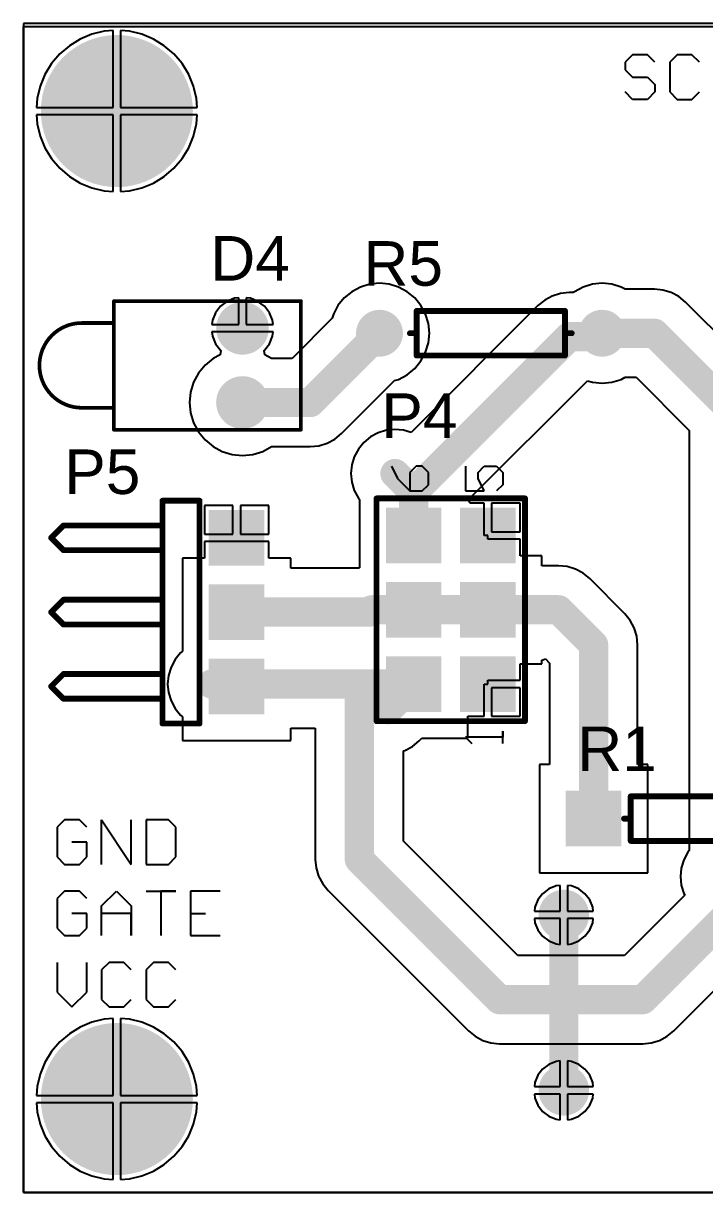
# Model space of a CAD drawing. Header units: millimetres. Extents: x 2180 to 2282, y 1158 to 1302.
# Drawn here: x 2180.4 to 2203.72, y 1199.66 to 1239.66 of the extents above; entities that cross this region are included whole.
import ezdxf

# ---------------------------------------------------------------- set-up
doc = ezdxf.new("R2010")
doc.units = ezdxf.units.MM
for name, color, linetype in [('BottomLayer', 5, 'Continuous'), ('BottomSolder', 6, 'Continuous'), ('MultiLayer', 9, 'Continuous'), ('PadHoleLayer', 156, 'Continuous'), ('TopLayer', 1, 'Continuous'), ('TopOverlay', 40, 'Continuous'), ('TopSolder', 216, 'Continuous')]:
    doc.layers.add(name, color=color, linetype=linetype)
doc.styles.get("Standard").update_dxf_attribs({"font": 'arial.ttf'})

# ---------------------------------------------------------------- blocks, each defined once
blk = doc.blocks.new('HDR2X3_8')
at = {"layer": 'BottomLayer'}
for points in [[(-0.85, 1.69), (0.85, 1.69), (-0.85, 3.39), (0.85, 3.39)], [(1.69, 1.69), (3.39, 1.69), (1.69, 3.39), (3.39, 3.39)], [(4.23, 1.69), (5.93, 1.69), (4.23, 3.39), (5.93, 3.39)], [(-0.85, -0.85), (0.85, -0.85), (-0.85, 0.85), (0.85, 0.85)], [(1.69, -0.85), (3.39, -0.85), (1.69, 0.85), (3.39, 0.85)], [(4.23, -0.85), (5.93, -0.85), (4.23, 0.85), (5.93, 0.85)]]:
    blk.add_solid(points, dxfattribs=at)
at = {"layer": 'BottomSolder'}
for points in [[(-0.952, 1.588), (0.952, 1.588), (-0.952, 3.492), (0.952, 3.492)], [(1.588, 1.588), (3.492, 1.588), (1.588, 3.492), (3.492, 3.492)], [(4.128, 1.588), (6.032, 1.588), (4.128, 3.492), (6.032, 3.492)], [(-0.952, -0.952), (0.952, -0.952), (-0.952, 0.952), (0.952, 0.952)], [(1.588, -0.952), (3.492, -0.952), (1.588, 0.952), (3.492, 0.952)], [(4.128, -0.952), (6.032, -0.952), (4.128, 0.952), (6.032, 0.952)]]:
    blk.add_solid(points, dxfattribs=at)
at = {"layer": 'MultiLayer'}
for points in [[(-0.85, 1.69), (0.85, 1.69), (-0.85, 3.39), (0.85, 3.39)], [(1.69, 1.69), (3.39, 1.69), (1.69, 3.39), (3.39, 3.39)], [(4.23, 1.69), (5.93, 1.69), (4.23, 3.39), (5.93, 3.39)], [(-0.85, -0.85), (0.85, -0.85), (-0.85, 0.85), (0.85, 0.85)], [(1.69, -0.85), (3.39, -0.85), (1.69, 0.85), (3.39, 0.85)], [(4.23, -0.85), (5.93, -0.85), (4.23, 0.85), (5.93, 0.85)]]:
    blk.add_solid(points, dxfattribs=at)
at = {"layer": 'PadHoleLayer', "const_width": 0.6}
for points in [[(-0.3, 2.54, 1), (0.3, 2.54, 1)], [(2.24, 2.54, 1), (2.84, 2.54, 1)], [(4.78, 2.54, 1), (5.38, 2.54, 1)], [(-0.3, 0, 1), (0.3, 0, 1)], [(2.24, 0, 1), (2.84, 0, 1)], [(4.78, 0, 1), (5.38, 0, 1)]]:
    blk.add_lwpolyline(points, format="xyb", close=True, dxfattribs=at)
at = {"layer": 'TopLayer'}
for points in [[(-0.85, 1.69), (0.85, 1.69), (-0.85, 3.39), (0.85, 3.39)], [(1.69, 1.69), (3.39, 1.69), (1.69, 3.39), (3.39, 3.39)], [(4.23, 1.69), (5.93, 1.69), (4.23, 3.39), (5.93, 3.39)], [(-0.85, -0.85), (0.85, -0.85), (-0.85, 0.85), (0.85, 0.85)], [(1.69, -0.85), (3.39, -0.85), (1.69, 0.85), (3.39, 0.85)], [(4.23, -0.85), (5.93, -0.85), (4.23, 0.85), (5.93, 0.85)]]:
    blk.add_solid(points, dxfattribs=at)
at = {"layer": 'TopOverlay'}
for p, q in [((7.45, 3.302), (7.027, 3.09)), ((7.027, 3.09), (6.604, 2.667)), ((6.604, 2.667), (6.604, 2.244)), ((7.239, 2.667), (6.604, 2.667)), ((7.45, 2.455), (7.239, 2.667)), ((7.45, 2.244), (7.45, 2.455)), ((6.604, 2.244), (6.816, 2.032)), ((6.816, 2.032), (7.239, 2.032)), ((7.239, 2.032), (7.45, 2.244)), ((-1.82, 0.762), (-2.032, 0.55)), ((-1.82, -0.508), (-1.82, 0.762)), ((7.45, 0.762), (6.604, 0.762)), ((6.604, 0.762), (6.604, 0.127)), ((6.604, 0.127), (7.027, 0.338)), ((7.027, 0.338), (7.239, 0.338)), ((7.239, 0.338), (7.45, 0.127)), ((7.45, 0.127), (7.45, -0.296)), ((6.816, -0.508), (6.604, -0.296)), ((7.45, -0.296), (7.239, -0.508)), ((-2.032, -0.508), (-1.609, -0.508)), ((-1.609, -0.508), (-1.82, -0.508)), ((7.239, -0.508), (6.816, -0.508))]:
    blk.add_line(p, q, dxfattribs=at)
at = {"layer": 'TopOverlay', "const_width": 0.2}
for points in [[(-1.27, 3.81), (-1.27, -1.27)], [(-1.27, 3.81), (6.35, 3.81)], [(6.35, 3.81), (6.35, -1.27)], [(-1.27, -1.27), (6.35, -1.27)], [(1.482, -1.27), (6.35, -1.27)]]:
    blk.add_lwpolyline(points, dxfattribs=at)
at = {"layer": 'TopOverlay', "const_width": 0.1}
for points in [[(-1.32, 3.81, 1), (-1.22, 3.81, 1)], [(-1.32, 3.81, 1), (-1.22, 3.81, 1)], [(6.3, 3.81, 1), (6.4, 3.81, 1)], [(6.3, 3.81, 1), (6.4, 3.81, 1)], [(-1.32, -1.27, 1), (-1.22, -1.27, 1)], [(-1.32, -1.27, 1), (-1.22, -1.27, 1)], [(1.432, -1.27, 1), (1.532, -1.27, 1)], [(6.3, -1.27, 1), (6.4, -1.27, 1)], [(6.3, -1.27, 1), (6.4, -1.27, 1)], [(6.3, -1.27, 1), (6.4, -1.27, 1)]]:
    blk.add_lwpolyline(points, format="xyb", close=True, dxfattribs=at)
at = {"layer": 'TopSolder'}
for points in [[(-0.952, 1.588), (0.952, 1.588), (-0.952, 3.492), (0.952, 3.492)], [(1.588, 1.588), (3.492, 1.588), (1.588, 3.492), (3.492, 3.492)], [(4.128, 1.588), (6.032, 1.588), (4.128, 3.492), (6.032, 3.492)], [(-0.952, -0.952), (0.952, -0.952), (-0.952, 0.952), (0.952, 0.952)], [(1.588, -0.952), (3.492, -0.952), (1.588, 0.952), (3.492, 0.952)], [(4.128, -0.952), (6.032, -0.952), (4.128, 0.952), (6.032, 0.952)]]:
    blk.add_solid(points, dxfattribs=at)
blk = doc.blocks.new('AXIAL_0_3_11')
at = {"layer": 'BottomLayer'}
for points in [[(-4.66, -0.85), (-2.96, -0.85), (-4.66, 0.85), (-2.96, 0.85)], [(2.96, -0.85), (4.66, -0.85), (2.96, 0.85), (4.66, 0.85)]]:
    blk.add_solid(points, dxfattribs=at)
at = {"layer": 'BottomSolder'}
for points in [[(-4.762, -0.952), (-2.858, -0.952), (-4.762, 0.952), (-2.858, 0.952)], [(2.858, -0.952), (4.762, -0.952), (2.858, 0.952), (4.762, 0.952)]]:
    blk.add_solid(points, dxfattribs=at)
at = {"layer": 'MultiLayer'}
for points in [[(-4.66, -0.85), (-2.96, -0.85), (-4.66, 0.85), (-2.96, 0.85)], [(2.96, -0.85), (4.66, -0.85), (2.96, 0.85), (4.66, 0.85)]]:
    blk.add_solid(points, dxfattribs=at)
at = {"layer": 'PadHoleLayer', "const_width": 0.6}
for points in [[(-4.11, 0, 1), (-3.51, 0, 1)], [(3.51, 0, 1), (4.11, 0, 1)]]:
    blk.add_lwpolyline(points, format="xyb", close=True, dxfattribs=at)
at = {"layer": 'TopLayer'}
for points in [[(-4.66, -0.85), (-2.96, -0.85), (-4.66, 0.85), (-2.96, 0.85)], [(2.96, -0.85), (4.66, -0.85), (2.96, 0.85), (4.66, 0.85)]]:
    blk.add_solid(points, dxfattribs=at)
at = {"layer": 'TopOverlay', "const_width": 0.2}
for points in [[(2.54, 0.762), (-2.54, 0.762)], [(-2.54, 0.762), (-2.54, -0.762)], [(2.54, 0.762), (2.54, 0)], [(-2.54, 0), (-2.769, 0)], [(2.54, 0), (2.54, -0.762)], [(2.769, 0), (2.54, 0)], [(2.54, -0.762), (-2.54, -0.762)]]:
    blk.add_lwpolyline(points, dxfattribs=at)
at = {"layer": 'TopOverlay', "const_width": 0.1}
for points in [[(-2.59, 0.762, 1), (-2.49, 0.762, 1)], [(-2.59, 0.762, 1), (-2.49, 0.762, 1)], [(2.49, 0.762, 1), (2.59, 0.762, 1)], [(2.49, 0.762, 1), (2.59, 0.762, 1)], [(-2.819, 0, 1), (-2.719, 0, 1)], [(-2.59, 0, 1), (-2.49, 0, 1)], [(2.49, 0, 1), (2.59, 0, 1)], [(2.49, 0, 1), (2.59, 0, 1)], [(2.49, 0, 1), (2.59, 0, 1)], [(2.719, 0, 1), (2.819, 0, 1)], [(-2.59, -0.762, 1), (-2.49, -0.762, 1)], [(-2.59, -0.762, 1), (-2.49, -0.762, 1)], [(2.49, -0.762, 1), (2.59, -0.762, 1)], [(2.49, -0.762, 1), (2.59, -0.762, 1)]]:
    blk.add_lwpolyline(points, format="xyb", close=True, dxfattribs=at)
at = {"layer": 'TopSolder'}
for points in [[(-4.762, -0.952), (-2.858, -0.952), (-4.762, 0.952), (-2.858, 0.952)], [(2.858, -0.952), (4.762, -0.952), (2.858, 0.952), (4.762, 0.952)]]:
    blk.add_solid(points, dxfattribs=at)
blk = doc.blocks.new('HDR1X3H_16')
at = {"layer": 'BottomLayer'}
for points in [[(-0.85, -0.85), (0.85, -0.85), (-0.85, 0.85), (0.85, 0.85)], [(1.69, -0.85), (3.39, -0.85), (1.69, 0.85), (3.39, 0.85)], [(4.23, -0.85), (5.93, -0.85), (4.23, 0.85), (5.93, 0.85)]]:
    blk.add_solid(points, dxfattribs=at)
at = {"layer": 'BottomSolder'}
for points in [[(-0.952, -0.952), (0.952, -0.952), (-0.952, 0.952), (0.952, 0.952)], [(1.588, -0.952), (3.492, -0.952), (1.588, 0.952), (3.492, 0.952)], [(4.128, -0.952), (6.032, -0.952), (4.128, 0.952), (6.032, 0.952)]]:
    blk.add_solid(points, dxfattribs=at)
at = {"layer": 'MultiLayer'}
for points in [[(-0.85, -0.85), (0.85, -0.85), (-0.85, 0.85), (0.85, 0.85)], [(1.69, -0.85), (3.39, -0.85), (1.69, 0.85), (3.39, 0.85)], [(4.23, -0.85), (5.93, -0.85), (4.23, 0.85), (5.93, 0.85)]]:
    blk.add_solid(points, dxfattribs=at)
at = {"layer": 'PadHoleLayer', "const_width": 0.6}
for points in [[(-0.3, 0, 1), (0.3, 0, 1)], [(2.24, 0, 1), (2.84, 0, 1)], [(4.78, 0, 1), (5.38, 0, 1)]]:
    blk.add_lwpolyline(points, format="xyb", close=True, dxfattribs=at)
at = {"layer": 'TopLayer'}
for points in [[(-0.85, -0.85), (0.85, -0.85), (-0.85, 0.85), (0.85, 0.85)], [(1.69, -0.85), (3.39, -0.85), (1.69, 0.85), (3.39, 0.85)], [(4.23, -0.85), (5.93, -0.85), (4.23, 0.85), (5.93, 0.85)]]:
    blk.add_solid(points, dxfattribs=at)
at = {"layer": 'TopOverlay', "const_width": 0.2}
for points in [[(-1.27, -2.54), (-1.27, -1.27)], [(6.35, -1.27), (-1.27, -1.27)], [(6.35, -2.54), (6.35, -1.27)], [(6.35, -2.54), (-1.27, -2.54)], [(-0.423, -5.927), (-0.423, -2.54)], [(0.423, -5.927), (0.423, -2.54)], [(2.117, -5.927), (2.117, -2.54)], [(2.963, -5.927), (2.963, -2.54)], [(4.657, -5.927), (4.657, -2.54)], [(5.503, -5.927), (5.503, -2.54)], [(0, -6.35), (-0.423, -5.927)], [(0, -6.35), (0.423, -5.927)], [(2.54, -6.35), (2.117, -5.927)], [(2.54, -6.35), (2.963, -5.927)], [(5.08, -6.35), (4.657, -5.927)], [(5.08, -6.35), (5.503, -5.927)]]:
    blk.add_lwpolyline(points, dxfattribs=at)
at = {"layer": 'TopOverlay', "const_width": 0.1}
for points in [[(-1.32, -1.27, 1), (-1.22, -1.27, 1)], [(-1.32, -1.27, 1), (-1.22, -1.27, 1)], [(6.3, -1.27, 1), (6.4, -1.27, 1)], [(6.3, -1.27, 1), (6.4, -1.27, 1)], [(-1.32, -2.54, 1), (-1.22, -2.54, 1)], [(-1.32, -2.54, 1), (-1.22, -2.54, 1)], [(-0.473, -2.54, 1), (-0.373, -2.54, 1)], [(0.373, -2.54, 1), (0.473, -2.54, 1)], [(2.067, -2.54, 1), (2.167, -2.54, 1)], [(2.913, -2.54, 1), (3.013, -2.54, 1)], [(4.607, -2.54, 1), (4.707, -2.54, 1)], [(5.453, -2.54, 1), (5.553, -2.54, 1)], [(6.3, -2.54, 1), (6.4, -2.54, 1)], [(6.3, -2.54, 1), (6.4, -2.54, 1)], [(-0.473, -5.927, 1), (-0.373, -5.927, 1)], [(-0.473, -5.927, 1), (-0.373, -5.927, 1)], [(0.373, -5.927, 1), (0.473, -5.927, 1)], [(0.373, -5.927, 1), (0.473, -5.927, 1)], [(2.067, -5.927, 1), (2.167, -5.927, 1)], [(2.067, -5.927, 1), (2.167, -5.927, 1)], [(2.913, -5.927, 1), (3.013, -5.927, 1)], [(2.913, -5.927, 1), (3.013, -5.927, 1)], [(4.607, -5.927, 1), (4.707, -5.927, 1)], [(4.607, -5.927, 1), (4.707, -5.927, 1)], [(5.453, -5.927, 1), (5.553, -5.927, 1)], [(5.453, -5.927, 1), (5.553, -5.927, 1)], [(-0.05, -6.35, 1), (0.05, -6.35, 1)], [(-0.05, -6.35, 1), (0.05, -6.35, 1)], [(2.49, -6.35, 1), (2.59, -6.35, 1)], [(2.49, -6.35, 1), (2.59, -6.35, 1)], [(5.03, -6.35, 1), (5.13, -6.35, 1)], [(5.03, -6.35, 1), (5.13, -6.35, 1)]]:
    blk.add_lwpolyline(points, format="xyb", close=True, dxfattribs=at)
at = {"layer": 'TopSolder'}
for points in [[(-0.952, -0.952), (0.952, -0.952), (-0.952, 0.952), (0.952, 0.952)], [(1.588, -0.952), (3.492, -0.952), (1.588, 0.952), (3.492, 0.952)], [(4.128, -0.952), (6.032, -0.952), (4.128, 0.952), (6.032, 0.952)]]:
    blk.add_solid(points, dxfattribs=at)
blk = doc.blocks.new('LED_1_17')
at = {"layer": 'BottomLayer', "const_width": 0.8}
for points in [[(-0.4, 1.27, 1), (0.4, 1.27, 1)], [(-0.4, -1.27, 1), (0.4, -1.27, 1)]]:
    blk.add_lwpolyline(points, format="xyb", close=True, dxfattribs=at)
at = {"layer": 'BottomSolder', "const_width": 0.902}
for points in [[(-0.451, 1.27, 1), (0.451, 1.27, 1)], [(-0.451, -1.27, 1), (0.451, -1.27, 1)]]:
    blk.add_lwpolyline(points, format="xyb", close=True, dxfattribs=at)
at = {"layer": 'MultiLayer', "const_width": 0.8}
for points in [[(-0.4, 1.27, 1), (0.4, 1.27, 1)], [(-0.4, -1.27, 1), (0.4, -1.27, 1)]]:
    blk.add_lwpolyline(points, format="xyb", close=True, dxfattribs=at)
at = {"layer": 'PadHoleLayer', "const_width": 0.4}
for points in [[(-0.2, 1.27, 1), (0.2, 1.27, 1)], [(-0.2, -1.27, 1), (0.2, -1.27, 1)]]:
    blk.add_lwpolyline(points, format="xyb", close=True, dxfattribs=at)
at = {"layer": 'TopLayer', "const_width": 0.8}
for points in [[(-0.4, 1.27, 1), (0.4, 1.27, 1)], [(-0.4, -1.27, 1), (0.4, -1.27, 1)]]:
    blk.add_lwpolyline(points, format="xyb", close=True, dxfattribs=at)
at = {"layer": 'TopOverlay', "const_width": 0.127}
for points in [[(-2, 2.2), (-2, -2.2)], [(4.4, 2.2), (-2, 2.2)], [(4.4, 2.2), (4.4, -2.2)], [(5.5, 1.45), (4.4, 1.45)], [(5.5, -1.45), (4.4, -1.45)], [(4.4, -2.2), (-2, -2.2)]]:
    blk.add_lwpolyline(points, dxfattribs=at)
at = {"layer": 'TopOverlay', "const_width": 0.0635}
for points in [[(-2.032, 2.2, 1), (-1.968, 2.2, 1)], [(-2.032, 2.2, 1), (-1.968, 2.2, 1)], [(4.368, 2.2, 1), (4.432, 2.2, 1)], [(4.368, 2.2, 1), (4.432, 2.2, 1)], [(4.368, 1.45, 1), (4.432, 1.45, 1)], [(5.468, 1.45, 1), (5.532, 1.45, 1)], [(5.468, 1.45, 1), (5.532, 1.45, 1)], [(4.368, -1.45, 1), (4.432, -1.45, 1)], [(5.468, -1.45, 1), (5.532, -1.45, 1)], [(5.468, -1.45, 1), (5.532, -1.45, 1)], [(-2.032, -2.2, 1), (-1.968, -2.2, 1)], [(-2.032, -2.2, 1), (-1.968, -2.2, 1)], [(4.368, -2.2, 1), (4.432, -2.2, 1)], [(4.368, -2.2, 1), (4.432, -2.2, 1)]]:
    blk.add_lwpolyline(points, format="xyb", close=True, dxfattribs=at)
at = {"layer": 'TopOverlay', "const_width": 0.127}
blk.add_lwpolyline([(5.5, 1.45, -1), (5.5, -1.45)], format="xyb", dxfattribs=at)
at = {"layer": 'TopSolder', "const_width": 0.902}
for points in [[(-0.451, 1.27, 1), (0.451, 1.27, 1)], [(-0.451, -1.27, 1), (0.451, -1.27, 1)]]:
    blk.add_lwpolyline(points, format="xyb", close=True, dxfattribs=at)
blk = doc.blocks.new('AXIAL_0_3_18')
at = {"layer": 'BottomLayer', "const_width": 0.7}
for points in [[(-4.16, 0, 1), (-3.46, 0, 1)], [(3.46, 0, 1), (4.16, 0, 1)]]:
    blk.add_lwpolyline(points, format="xyb", close=True, dxfattribs=at)
at = {"layer": 'BottomSolder', "const_width": 0.802}
for points in [[(-4.211, 0, 1), (-3.409, 0, 1)], [(3.409, 0, 1), (4.211, 0, 1)]]:
    blk.add_lwpolyline(points, format="xyb", close=True, dxfattribs=at)
at = {"layer": 'MultiLayer', "const_width": 0.7}
for points in [[(-4.16, 0, 1), (-3.46, 0, 1)], [(3.46, 0, 1), (4.16, 0, 1)]]:
    blk.add_lwpolyline(points, format="xyb", close=True, dxfattribs=at)
at = {"layer": 'PadHoleLayer', "const_width": 0.425}
for points in [[(-4.023, 0, 1), (-3.598, 0, 1)], [(3.597, 0, 1), (4.022, 0, 1)]]:
    blk.add_lwpolyline(points, format="xyb", close=True, dxfattribs=at)
at = {"layer": 'TopLayer', "const_width": 0.7}
for points in [[(-4.16, 0, 1), (-3.46, 0, 1)], [(3.46, 0, 1), (4.16, 0, 1)]]:
    blk.add_lwpolyline(points, format="xyb", close=True, dxfattribs=at)
at = {"layer": 'TopOverlay', "const_width": 0.2}
for points in [[(2.54, 0.762), (-2.54, 0.762)], [(-2.54, 0.762), (-2.54, -0.762)], [(2.54, 0.762), (2.54, 0)], [(-2.54, 0), (-2.769, 0)], [(2.54, 0), (2.54, -0.762)], [(2.769, 0), (2.54, 0)], [(2.54, -0.762), (-2.54, -0.762)]]:
    blk.add_lwpolyline(points, dxfattribs=at)
at = {"layer": 'TopOverlay', "const_width": 0.1}
for points in [[(-2.59, 0.762, 1), (-2.49, 0.762, 1)], [(-2.59, 0.762, 1), (-2.49, 0.762, 1)], [(2.49, 0.762, 1), (2.59, 0.762, 1)], [(2.49, 0.762, 1), (2.59, 0.762, 1)], [(-2.819, 0, 1), (-2.719, 0, 1)], [(-2.59, 0, 1), (-2.49, 0, 1)], [(2.49, 0, 1), (2.59, 0, 1)], [(2.49, 0, 1), (2.59, 0, 1)], [(2.49, 0, 1), (2.59, 0, 1)], [(2.719, 0, 1), (2.819, 0, 1)], [(-2.59, -0.762, 1), (-2.49, -0.762, 1)], [(-2.59, -0.762, 1), (-2.49, -0.762, 1)], [(2.49, -0.762, 1), (2.59, -0.762, 1)], [(2.49, -0.762, 1), (2.59, -0.762, 1)]]:
    blk.add_lwpolyline(points, format="xyb", close=True, dxfattribs=at)
at = {"layer": 'TopSolder', "const_width": 0.802}
for points in [[(-4.211, 0, 1), (-3.409, 0, 1)], [(3.409, 0, 1), (4.211, 0, 1)]]:
    blk.add_lwpolyline(points, format="xyb", close=True, dxfattribs=at)

msp = doc.modelspace()

# ---------------------------------------------------------------- linework, layer by layer
for p, q in [((2282.402, 1239.661), (2180.402, 1239.661)), ((2180.402, 1239.661), (2180.402, 1199.661)), ((2180.402, 1199.661), (2282.402, 1199.661))]:
    msp.add_line(p, q)
at = {"layer": 'BottomLayer'}
for p, q in [((2180.402, 1199.661), (2180.402, 1239.554)), ((2180.402, 1239.554), (2214.302, 1239.554)), ((2182.748, 1239.289), (2182.348, 1239.123)), ((2183.17, 1239.39), (2182.748, 1239.289)), ((2183.475, 1239.414), (2183.17, 1239.39)), ((2183.475, 1236.788), (2183.475, 1239.414)), ((2184.034, 1239.39), (2183.729, 1239.414)), ((2183.729, 1239.414), (2183.729, 1236.788)), ((2184.455, 1239.289), (2184.034, 1239.39)), ((2184.856, 1239.123), (2184.455, 1239.289)), ((2181.978, 1238.896), (2181.648, 1238.615)), ((2182.348, 1239.123), (2181.978, 1238.896)), ((2185.226, 1238.896), (2184.856, 1239.123)), ((2185.555, 1238.615), (2185.226, 1238.896)), ((2181.648, 1238.615), (2181.367, 1238.285)), ((2185.837, 1238.285), (2185.555, 1238.615)), ((2181.367, 1238.285), (2181.14, 1237.915)), ((2186.063, 1237.915), (2185.837, 1238.285)), ((2181.14, 1237.915), (2180.974, 1237.515)), ((2186.229, 1237.515), (2186.063, 1237.915)), ((2180.974, 1237.515), (2180.873, 1237.093)), ((2186.33, 1237.093), (2186.229, 1237.515)), ((2180.873, 1237.093), (2180.849, 1236.788)), ((2186.354, 1236.788), (2186.33, 1237.093)), ((2180.849, 1236.788), (2183.475, 1236.788)), ((2183.475, 1236.534), (2180.849, 1236.534)), ((2180.849, 1236.534), (2180.873, 1236.229)), ((2183.475, 1233.909), (2183.475, 1236.534)), ((2183.729, 1236.788), (2186.354, 1236.788)), ((2186.354, 1236.534), (2183.729, 1236.534)), ((2183.729, 1236.534), (2183.729, 1233.909)), ((2186.33, 1236.229), (2186.354, 1236.534)), ((2180.873, 1236.229), (2180.974, 1235.808)), ((2186.229, 1235.808), (2186.33, 1236.229)), ((2180.974, 1235.808), (2181.14, 1235.407)), ((2186.063, 1235.407), (2186.229, 1235.808)), ((2181.14, 1235.407), (2181.367, 1235.038)), ((2185.837, 1235.038), (2186.063, 1235.407)), ((2181.367, 1235.038), (2181.648, 1234.708)), ((2185.555, 1234.708), (2185.837, 1235.038)), ((2181.648, 1234.708), (2181.978, 1234.426)), ((2181.978, 1234.426), (2182.348, 1234.2)), ((2184.856, 1234.2), (2185.226, 1234.426)), ((2185.226, 1234.426), (2185.555, 1234.708)), ((2182.348, 1234.2), (2182.748, 1234.034)), ((2182.748, 1234.034), (2183.17, 1233.933)), ((2184.034, 1233.933), (2184.455, 1234.034)), ((2184.455, 1234.034), (2184.856, 1234.2)), ((2183.17, 1233.933), (2183.475, 1233.909)), ((2183.729, 1233.909), (2184.034, 1233.933)), ((2191.643, 1230.482), (2191.384, 1230.269)), ((2191.938, 1230.64), (2191.643, 1230.482)), ((2192.259, 1230.737), (2191.938, 1230.64)), ((2192.592, 1230.77), (2192.259, 1230.737)), ((2192.925, 1230.737), (2192.592, 1230.77)), ((2193.245, 1230.64), (2192.925, 1230.737)), ((2193.541, 1230.482), (2193.245, 1230.64)), ((2193.8, 1230.269), (2193.541, 1230.482)), ((2198.789, 1230.421), (2198.506, 1230.335)), ((2199.083, 1230.45), (2198.789, 1230.421)), ((2199.224, 1230.45), (2199.083, 1230.45)), ((2199.263, 1230.482), (2199.224, 1230.45)), ((2199.558, 1230.64), (2199.263, 1230.482)), ((2199.879, 1230.737), (2199.558, 1230.64)), ((2200.212, 1230.77), (2199.879, 1230.737)), ((2200.545, 1230.737), (2200.212, 1230.77)), ((2200.865, 1230.64), (2200.545, 1230.737)), ((2200.998, 1230.569), (2200.865, 1230.64)), ((2202.002, 1230.569), (2200.998, 1230.569)), ((2202.296, 1230.54), (2202.002, 1230.569)), ((2202.579, 1230.454), (2202.296, 1230.54)), ((2202.839, 1230.315), (2202.579, 1230.454)), ((2187.37, 1230.152), (2187.15, 1229.983)), ((2187.627, 1230.258), (2187.37, 1230.152)), ((2187.775, 1230.278), (2187.627, 1230.258)), ((2187.775, 1229.358), (2187.775, 1230.278)), ((2188.177, 1230.258), (2188.029, 1230.278)), ((2188.029, 1230.278), (2188.029, 1229.358)), ((2188.433, 1230.152), (2188.177, 1230.258)), ((2188.653, 1229.983), (2188.433, 1230.152)), ((2191.171, 1230.01), (2191.014, 1229.715)), ((2191.384, 1230.269), (2191.171, 1230.01)), ((2198.017, 1230.008), (2193.671, 1225.662)), ((2194.012, 1230.01), (2193.8, 1230.269)), ((2194.17, 1229.715), (2194.012, 1230.01)), ((2198.246, 1230.196), (2198.017, 1230.008)), ((2198.506, 1230.335), (2198.246, 1230.196)), ((2203.068, 1230.127), (2202.839, 1230.315)), ((2205.768, 1227.427), (2203.068, 1230.127)), ((2186.981, 1229.763), (2186.875, 1229.506)), ((2187.15, 1229.983), (2186.981, 1229.763)), ((2188.822, 1229.763), (2188.653, 1229.983)), ((2188.929, 1229.506), (2188.822, 1229.763)), ((2191.014, 1229.715), (2190.97, 1229.571)), ((2194.267, 1229.395), (2194.17, 1229.715)), ((2186.875, 1229.506), (2186.855, 1229.358)), ((2186.855, 1229.358), (2187.775, 1229.358)), ((2188.029, 1229.358), (2188.948, 1229.358)), ((2188.948, 1229.358), (2188.929, 1229.506)), ((2190.97, 1229.571), (2189.597, 1228.199)), ((2194.3, 1229.061), (2194.267, 1229.395)), ((2188.948, 1229.104), (2186.855, 1229.104)), ((2186.855, 1229.104), (2186.875, 1228.956)), ((2186.875, 1228.956), (2186.981, 1228.7)), ((2188.822, 1228.7), (2188.929, 1228.956)), ((2188.929, 1228.956), (2188.948, 1229.104)), ((2194.267, 1228.728), (2194.3, 1229.061)), ((2186.981, 1228.7), (2187.15, 1228.48)), ((2187.156, 1228.475), (2187.142, 1228.326)), ((2187.15, 1228.48), (2187.156, 1228.475)), ((2188.647, 1228.475), (2188.653, 1228.48)), ((2188.662, 1228.326), (2188.647, 1228.475)), ((2188.653, 1228.48), (2188.822, 1228.7)), ((2194.012, 1228.112), (2194.17, 1228.408)), ((2194.17, 1228.408), (2194.267, 1228.728)), ((2186.897, 1228.195), (2186.623, 1227.97)), ((2187.142, 1228.326), (2186.897, 1228.195)), ((2188.9, 1228.199), (2188.662, 1228.326)), ((2189.597, 1228.199), (2188.9, 1228.199)), ((2193.8, 1227.853), (2194.012, 1228.112)), ((2186.398, 1227.696), (2186.231, 1227.383)), ((2186.623, 1227.97), (2186.398, 1227.696)), ((2193.245, 1227.483), (2193.541, 1227.641)), ((2193.541, 1227.641), (2193.8, 1227.853)), ((2186.231, 1227.383), (2186.128, 1227.044)), ((2191.288, 1225.626), (2193.101, 1227.439)), ((2193.101, 1227.439), (2193.245, 1227.483)), ((2195.644, 1223.372), (2199.707, 1227.435)), ((2199.707, 1227.435), (2199.716, 1227.435)), ((2199.716, 1227.435), (2199.879, 1227.386)), ((2199.879, 1227.386), (2200.212, 1227.353)), ((2200.212, 1227.353), (2200.545, 1227.386)), ((2200.545, 1227.386), (2200.865, 1227.483)), ((2200.865, 1227.483), (2200.998, 1227.554)), ((2200.998, 1227.554), (2201.377, 1227.554)), ((2201.377, 1227.554), (2203.195, 1225.737)), ((2186.128, 1227.044), (2186.093, 1226.691)), ((2186.093, 1226.691), (2186.128, 1226.338)), ((2186.128, 1226.338), (2186.231, 1225.999)), ((2186.231, 1225.999), (2186.398, 1225.686)), ((2186.398, 1225.686), (2186.623, 1225.412)), ((2191.059, 1225.438), (2191.288, 1225.626)), ((2192.545, 1225.654), (2192.284, 1225.515)), ((2192.828, 1225.74), (2192.545, 1225.654)), ((2193.122, 1225.769), (2192.828, 1225.74)), ((2193.416, 1225.74), (2193.122, 1225.769)), ((2193.671, 1225.662), (2193.416, 1225.74)), ((2203.195, 1225.737), (2203.195, 1211.365)), ((2186.623, 1225.412), (2186.897, 1225.187)), ((2190.222, 1225.184), (2190.516, 1225.213)), ((2190.516, 1225.213), (2190.799, 1225.299)), ((2190.799, 1225.299), (2191.059, 1225.438)), ((2192.056, 1225.327), (2191.869, 1225.099)), ((2192.284, 1225.515), (2192.056, 1225.327)), ((2186.897, 1225.187), (2187.21, 1225.02)), ((2187.21, 1225.02), (2187.549, 1224.917)), ((2187.549, 1224.917), (2187.902, 1224.883)), ((2187.902, 1224.883), (2188.255, 1224.917)), ((2188.255, 1224.917), (2188.594, 1225.02)), ((2188.594, 1225.02), (2188.9, 1225.184)), ((2188.9, 1225.184), (2190.222, 1225.184)), ((2191.729, 1224.838), (2191.643, 1224.555)), ((2191.869, 1225.099), (2191.729, 1224.838)), ((2191.643, 1224.555), (2191.614, 1224.261)), ((2191.614, 1224.261), (2191.643, 1223.967)), ((2191.643, 1223.967), (2191.729, 1223.685)), ((2191.729, 1223.685), (2191.869, 1223.424)), ((2191.869, 1223.424), (2191.912, 1223.371)), ((2191.912, 1223.371), (2191.912, 1221.451)), ((2195.69, 1223.245), (2195.644, 1223.372)), ((2196.175, 1223.245), (2195.69, 1223.245)), ((2196.175, 1222.141), (2196.175, 1223.245)), ((2197.406, 1223.245), (2196.429, 1223.245)), ((2196.429, 1223.245), (2196.429, 1222.268)), ((2197.406, 1222.268), (2197.406, 1223.245)), ((2187.575, 1223.165), (2186.598, 1223.165)), ((2186.598, 1223.165), (2186.598, 1222.188)), ((2187.575, 1222.188), (2187.575, 1223.165)), ((2188.806, 1223.165), (2187.829, 1223.165)), ((2187.829, 1223.165), (2187.829, 1222.188)), ((2188.806, 1222.188), (2188.806, 1223.165)), ((2186.598, 1222.188), (2187.575, 1222.188)), ((2187.829, 1222.188), (2188.806, 1222.188)), ((2196.302, 1222.141), (2196.175, 1222.141)), ((2196.302, 1222.014), (2196.302, 1222.141)), ((2197.406, 1222.014), (2196.302, 1222.014)), ((2196.429, 1222.268), (2197.406, 1222.268)), ((2197.406, 1221.451), (2197.406, 1222.014)), ((2187.702, 1221.934), (2186.598, 1221.934)), ((2186.598, 1221.934), (2186.598, 1221.371)), ((2188.806, 1221.934), (2187.702, 1221.934)), ((2188.806, 1221.371), (2188.806, 1221.934)), ((2186.598, 1221.371), (2185.852, 1221.371)), ((2185.852, 1221.371), (2185.852, 1218.831)), ((2189.552, 1221.371), (2188.806, 1221.371)), ((2189.552, 1221.029), (2189.552, 1221.371)), ((2191.912, 1221.451), (2191.912, 1221.041)), ((2198.152, 1221.451), (2197.406, 1221.451)), ((2198.152, 1221.109), (2198.152, 1221.451)), ((2191.87, 1221.029), (2189.552, 1221.029)), ((2191.912, 1221.041), (2191.87, 1221.029)), ((2198.722, 1221.109), (2198.152, 1221.109)), ((2199.016, 1221.08), (2198.722, 1221.109)), ((2199.299, 1220.994), (2199.016, 1221.08)), ((2199.559, 1220.855), (2199.299, 1220.994)), ((2199.788, 1220.667), (2199.559, 1220.855)), ((2200.988, 1219.467), (2199.788, 1220.667)), ((2201.175, 1219.239), (2200.988, 1219.467)), ((2201.314, 1218.978), (2201.175, 1219.239)), ((2185.852, 1218.831), (2185.852, 1218.184)), ((2201.4, 1218.695), (2201.314, 1218.978)), ((2201.429, 1218.401), (2201.4, 1218.695)), ((2201.429, 1214.305), (2201.429, 1218.401)), ((2185.783, 1218.127), (2185.595, 1217.899)), ((2185.852, 1218.184), (2185.783, 1218.127)), ((2185.456, 1217.638), (2185.37, 1217.355)), ((2185.595, 1217.899), (2185.456, 1217.638)), ((2197.406, 1217.188), (2197.406, 1217.751)), ((2197.406, 1217.751), (2198.152, 1217.751)), ((2198.152, 1217.874), (2198.269, 1217.922)), ((2198.152, 1217.751), (2198.152, 1217.874)), ((2198.269, 1217.922), (2198.415, 1217.777)), ((2198.415, 1217.777), (2198.415, 1214.305)), ((2185.37, 1217.355), (2185.341, 1217.061)), ((2185.341, 1217.061), (2185.37, 1216.767)), ((2196.175, 1215.957), (2196.175, 1217.061)), ((2196.175, 1217.061), (2196.302, 1217.061)), ((2196.302, 1217.061), (2196.302, 1217.188)), ((2196.302, 1217.188), (2197.406, 1217.188)), ((2197.406, 1216.934), (2196.429, 1216.934)), ((2196.429, 1216.934), (2196.429, 1215.957)), ((2197.406, 1215.957), (2197.406, 1216.934)), ((2185.37, 1216.767), (2185.456, 1216.485)), ((2185.456, 1216.485), (2185.595, 1216.224)), ((2185.595, 1216.224), (2185.783, 1215.996)), ((2185.783, 1215.996), (2185.852, 1215.939)), ((2185.852, 1215.939), (2185.852, 1215.131)), ((2195.612, 1215.211), (2195.612, 1215.957)), ((2195.612, 1215.957), (2196.175, 1215.957)), ((2196.429, 1215.957), (2197.406, 1215.957)), ((2189.552, 1215.131), (2189.552, 1215.554)), ((2189.552, 1215.554), (2190.395, 1215.554)), ((2190.395, 1215.554), (2190.395, 1211.061)), ((2193.946, 1215.114), (2194.043, 1215.211)), ((2194.043, 1215.211), (2195.612, 1215.211)), ((2185.852, 1215.131), (2189.552, 1215.131)), ((2193.457, 1214.787), (2193.717, 1214.926)), ((2193.717, 1214.926), (2193.946, 1215.114)), ((2193.409, 1214.772), (2193.457, 1214.787)), ((2193.409, 1211.686), (2193.409, 1214.772)), ((2198.415, 1214.305), (2198.072, 1214.305)), ((2198.072, 1214.305), (2198.072, 1210.605)), ((2201.772, 1214.305), (2201.429, 1214.305)), ((2201.772, 1210.605), (2201.772, 1214.305)), ((2197.326, 1207.769), (2193.409, 1211.686)), ((2203.149, 1211.309), (2203.009, 1211.048)), ((2203.195, 1211.365), (2203.149, 1211.309)), ((2190.395, 1211.061), (2190.423, 1210.767)), ((2203.009, 1211.048), (2202.923, 1210.765)), ((2190.423, 1210.767), (2190.509, 1210.485)), ((2190.509, 1210.485), (2190.649, 1210.224)), ((2198.072, 1210.605), (2201.772, 1210.605)), ((2202.923, 1210.765), (2202.895, 1210.471)), ((2202.895, 1210.471), (2202.923, 1210.177)), ((2190.649, 1210.224), (2190.836, 1209.996)), ((2198.389, 1210.049), (2198.177, 1209.886)), ((2198.637, 1210.151), (2198.389, 1210.049)), ((2198.775, 1210.169), (2198.637, 1210.151)), ((2198.775, 1209.288), (2198.775, 1210.169)), ((2199.167, 1210.151), (2199.029, 1210.169)), ((2199.029, 1210.169), (2199.029, 1209.288)), ((2199.414, 1210.049), (2199.167, 1210.151)), ((2199.626, 1209.886), (2199.414, 1210.049)), ((2202.923, 1210.177), (2203.009, 1209.895)), ((2190.836, 1209.996), (2195.636, 1205.196)), ((2198.014, 1209.674), (2197.912, 1209.427)), ((2198.177, 1209.886), (2198.014, 1209.674)), ((2199.789, 1209.674), (2199.626, 1209.886)), ((2199.892, 1209.427), (2199.789, 1209.674)), ((2203.042, 1209.833), (2200.977, 1207.769)), ((2203.009, 1209.895), (2203.042, 1209.833)), ((2197.912, 1209.427), (2197.894, 1209.288)), ((2197.894, 1209.288), (2198.775, 1209.288)), ((2199.029, 1209.288), (2199.91, 1209.288)), ((2199.91, 1209.288), (2199.892, 1209.427)), ((2198.775, 1209.034), (2197.894, 1209.034)), ((2197.894, 1209.034), (2197.912, 1208.896)), ((2197.912, 1208.896), (2198.014, 1208.649)), ((2198.775, 1208.153), (2198.775, 1209.034)), ((2199.91, 1209.034), (2199.029, 1209.034)), ((2199.029, 1209.034), (2199.029, 1208.153)), ((2199.789, 1208.649), (2199.892, 1208.896)), ((2199.892, 1208.896), (2199.91, 1209.034)), ((2198.014, 1208.649), (2198.177, 1208.437)), ((2198.177, 1208.437), (2198.389, 1208.274)), ((2199.414, 1208.274), (2199.626, 1208.437)), ((2199.626, 1208.437), (2199.789, 1208.649)), ((2198.389, 1208.274), (2198.637, 1208.171)), ((2198.637, 1208.171), (2198.775, 1208.153)), ((2199.029, 1208.153), (2199.167, 1208.171)), ((2199.167, 1208.171), (2199.414, 1208.274)), ((2202.668, 1205.196), (2205.768, 1208.296)), ((2200.977, 1207.769), (2197.326, 1207.769)), ((2183.475, 1205.614), (2183.17, 1205.59)), ((2183.475, 1202.988), (2183.475, 1205.614)), ((2184.034, 1205.59), (2183.729, 1205.614)), ((2183.729, 1205.614), (2183.729, 1202.988)), ((2182.348, 1205.323), (2181.978, 1205.096)), ((2182.748, 1205.489), (2182.348, 1205.323)), ((2183.17, 1205.59), (2182.748, 1205.489)), ((2184.455, 1205.489), (2184.034, 1205.59)), ((2184.856, 1205.323), (2184.455, 1205.489)), ((2185.226, 1205.096), (2184.856, 1205.323)), ((2181.648, 1204.815), (2181.367, 1204.485)), ((2181.978, 1205.096), (2181.648, 1204.815)), ((2185.555, 1204.815), (2185.226, 1205.096)), ((2185.837, 1204.485), (2185.555, 1204.815)), ((2195.636, 1205.196), (2195.636, 1205.196)), ((2195.636, 1205.196), (2195.864, 1205.008)), ((2195.864, 1205.008), (2196.125, 1204.869)), ((2196.125, 1204.869), (2196.408, 1204.783)), ((2201.896, 1204.783), (2202.179, 1204.869)), ((2202.179, 1204.869), (2202.439, 1205.008)), ((2202.439, 1205.008), (2202.668, 1205.196)), ((2181.367, 1204.485), (2181.14, 1204.116)), ((2186.063, 1204.116), (2185.837, 1204.485)), ((2196.408, 1204.783), (2196.702, 1204.754)), ((2196.702, 1204.754), (2201.602, 1204.754)), ((2201.602, 1204.754), (2201.896, 1204.783)), ((2181.14, 1204.116), (2180.974, 1203.715)), ((2186.229, 1203.715), (2186.063, 1204.116)), ((2198.389, 1204.049), (2198.177, 1203.886)), ((2198.637, 1204.151), (2198.389, 1204.049)), ((2198.775, 1204.169), (2198.637, 1204.151)), ((2198.775, 1203.288), (2198.775, 1204.169)), ((2199.167, 1204.151), (2199.029, 1204.169)), ((2199.029, 1204.169), (2199.029, 1203.288)), ((2199.414, 1204.049), (2199.167, 1204.151)), ((2199.626, 1203.886), (2199.414, 1204.049)), ((2180.974, 1203.715), (2180.873, 1203.294)), ((2186.33, 1203.294), (2186.229, 1203.715)), ((2198.014, 1203.674), (2197.912, 1203.427)), ((2198.177, 1203.886), (2198.014, 1203.674)), ((2199.789, 1203.674), (2199.626, 1203.886)), ((2199.892, 1203.427), (2199.789, 1203.674)), ((2180.873, 1203.294), (2180.849, 1202.988)), ((2186.354, 1202.988), (2186.33, 1203.294)), ((2197.912, 1203.427), (2197.894, 1203.288)), ((2197.894, 1203.288), (2198.775, 1203.288)), ((2199.029, 1203.288), (2199.91, 1203.288)), ((2199.91, 1203.288), (2199.892, 1203.427)), ((2180.849, 1202.988), (2183.475, 1202.988)), ((2183.729, 1202.988), (2186.354, 1202.988)), ((2198.775, 1203.034), (2197.894, 1203.034)), ((2197.894, 1203.034), (2197.912, 1202.896)), ((2197.912, 1202.896), (2198.014, 1202.649)), ((2198.775, 1202.153), (2198.775, 1203.034)), ((2199.91, 1203.034), (2199.029, 1203.034)), ((2199.029, 1203.034), (2199.029, 1202.153)), ((2199.789, 1202.649), (2199.892, 1202.896)), ((2199.892, 1202.896), (2199.91, 1203.034)), ((2183.475, 1202.734), (2180.849, 1202.734)), ((2180.849, 1202.734), (2180.873, 1202.429)), ((2180.873, 1202.429), (2180.974, 1202.008)), ((2183.475, 1200.109), (2183.475, 1202.734)), ((2186.354, 1202.734), (2183.729, 1202.734)), ((2183.729, 1202.734), (2183.729, 1200.109)), ((2186.229, 1202.008), (2186.33, 1202.429)), ((2186.33, 1202.429), (2186.354, 1202.734)), ((2198.014, 1202.649), (2198.177, 1202.437)), ((2198.177, 1202.437), (2198.389, 1202.274)), ((2199.414, 1202.274), (2199.626, 1202.437)), ((2199.626, 1202.437), (2199.789, 1202.649)), ((2180.974, 1202.008), (2181.14, 1201.607)), ((2186.063, 1201.607), (2186.229, 1202.008)), ((2198.389, 1202.274), (2198.637, 1202.171)), ((2198.637, 1202.171), (2198.775, 1202.153)), ((2199.029, 1202.153), (2199.167, 1202.171)), ((2199.167, 1202.171), (2199.414, 1202.274)), ((2181.14, 1201.607), (2181.367, 1201.238)), ((2185.837, 1201.238), (2186.063, 1201.607)), ((2181.367, 1201.238), (2181.648, 1200.908)), ((2185.555, 1200.908), (2185.837, 1201.238)), ((2181.648, 1200.908), (2181.978, 1200.626)), ((2185.226, 1200.626), (2185.555, 1200.908)), ((2181.978, 1200.626), (2182.348, 1200.4)), ((2184.856, 1200.4), (2185.226, 1200.626)), ((2182.348, 1200.4), (2182.748, 1200.234)), ((2182.748, 1200.234), (2183.17, 1200.133)), ((2183.17, 1200.133), (2183.475, 1200.109)), ((2183.729, 1200.109), (2184.034, 1200.133)), ((2184.034, 1200.133), (2184.455, 1200.234)), ((2184.455, 1200.234), (2184.856, 1200.4)), ((2225.302, 1199.661), (2180.402, 1199.661))]:
    msp.add_line(p, q, dxfattribs=at)
for points, const_width in [([(2182.352, 1236.661, 1), (2184.852, 1236.661, 1)], 2.5), ([(2192.342, 1229.061, 1), (2192.842, 1229.061, 1)], 0.5), ([(2198.833, 1228.943, 1), (2199.333, 1228.943, 1)], 0.5), ([(2198.833, 1228.943, 1), (2199.333, 1228.943, 1)], 0.5), ([(2199.796, 1228.943, 1), (2200.296, 1228.943, 1)], 0.5), ([(2199.962, 1229.061, 1), (2200.462, 1229.061, 1)], 0.5), ([(2201.752, 1229.061, 1), (2202.252, 1229.061, 1)], 0.5), ([(2201.752, 1229.061, 1), (2202.252, 1229.061, 1)], 0.5), ([(2187.652, 1226.691, 1), (2188.152, 1226.691, 1)], 0.5), ([(2189.972, 1226.691, 1), (2190.472, 1226.691, 1)], 0.5), ([(2189.972, 1226.691, 1), (2190.472, 1226.691, 1)], 0.5), ([(2192.872, 1224.261, 1), (2193.372, 1224.261, 1)], 0.5), ([(2193.512, 1223.621, 1), (2194.012, 1223.621, 1)], 0.5), ([(2193.512, 1223.621, 1), (2194.012, 1223.621, 1)], 0.5), ([(2193.512, 1223.621, 1), (2194.012, 1223.621, 1)], 0.5), ([(2193.512, 1222.141, 1), (2194.012, 1222.141, 1)], 0.5), ([(2187.452, 1219.521, 1), (2187.952, 1219.521, 1)], 0.5), ([(2192.002, 1219.521, 1), (2192.502, 1219.521, 1)], 0.5), ([(2192.002, 1219.521, 1), (2192.502, 1219.521, 1)], 0.5), ([(2192.082, 1219.601, 1), (2192.582, 1219.601, 1)], 0.5), ([(2192.082, 1219.601, 1), (2192.582, 1219.601, 1)], 0.5), ([(2193.512, 1219.601, 1), (2194.012, 1219.601, 1)], 0.5), ([(2193.512, 1219.601, 1), (2194.012, 1219.601, 1)], 0.5), ([(2196.052, 1219.601, 1), (2196.552, 1219.601, 1)], 0.5), ([(2196.052, 1219.601, 1), (2196.552, 1219.601, 1)], 0.5), ([(2198.472, 1219.601, 1), (2198.972, 1219.601, 1)], 0.5), ([(2198.472, 1219.601, 1), (2198.972, 1219.601, 1)], 0.5), ([(2199.672, 1218.401, 1), (2200.172, 1218.401, 1)], 0.5), ([(2199.672, 1218.401, 1), (2200.172, 1218.401, 1)], 0.5), ([(2186.599, 1217.061, 1), (2187.099, 1217.061, 1)], 0.5), ([(2187.452, 1216.981, 1), (2187.952, 1216.981, 1)], 0.5), ([(2187.532, 1217.061, 1), (2188.032, 1217.061, 1)], 0.5), ([(2187.532, 1217.061, 1), (2188.032, 1217.061, 1)], 0.5), ([(2187.532, 1217.061, 1), (2188.032, 1217.061, 1)], 0.5), ([(2191.652, 1217.061, 1), (2192.152, 1217.061, 1)], 0.5), ([(2191.652, 1217.061, 1), (2192.152, 1217.061, 1)], 0.5), ([(2191.652, 1217.061, 1), (2192.152, 1217.061, 1)], 0.5), ([(2193.512, 1217.061, 1), (2194.012, 1217.061, 1)], 0.5), ([(2193.512, 1217.061, 1), (2194.012, 1217.061, 1)], 0.5), ([(2192.63, 1216.179, 1), (2193.13, 1216.179, 1)], 0.5), ([(2199.672, 1212.455, 1), (2200.172, 1212.455, 1)], 0.5), ([(2191.652, 1211.061, 1), (2192.152, 1211.061, 1)], 0.5), ([(2191.652, 1211.061, 1), (2192.152, 1211.061, 1)], 0.5), ([(2198.521, 1209.161, 1), (2199.283, 1209.161, 1)], 0.762), ([(2196.452, 1206.261, 1), (2196.952, 1206.261, 1)], 0.5), ([(2196.452, 1206.261, 1), (2196.952, 1206.261, 1)], 0.5), ([(2201.352, 1206.261, 1), (2201.852, 1206.261, 1)], 0.5), ([(2201.352, 1206.261, 1), (2201.852, 1206.261, 1)], 0.5), ([(2182.352, 1202.861, 1), (2184.852, 1202.861, 1)], 2.5), ([(2198.521, 1203.161, 1), (2199.283, 1203.161, 1)], 0.762)]:
    msp.add_lwpolyline(points, format="xyb", close=True, dxfattribs=dict(at, const_width=const_width))
at = {"layer": 'BottomLayer', "const_width": 1}
for points in [[(2190.222, 1226.691), (2192.592, 1229.061)], [(2193.762, 1223.621), (2199.083, 1228.943)], [(2199.083, 1228.943), (2200.046, 1228.943)], [(2200.212, 1229.061), (2202.002, 1229.061)], [(2202.002, 1229.061), (2204.702, 1226.361)], [(2187.902, 1226.691), (2190.222, 1226.691)], [(2193.122, 1224.261), (2193.762, 1223.621)], [(2193.762, 1222.141), (2193.762, 1223.621)], [(2187.702, 1219.521), (2192.252, 1219.521)], [(2192.252, 1219.521), (2192.332, 1219.601)], [(2192.332, 1219.601), (2193.762, 1219.601)], [(2193.762, 1219.601), (2196.302, 1219.601)], [(2196.302, 1219.601), (2198.722, 1219.601)], [(2198.722, 1219.601), (2199.922, 1218.401)], [(2199.922, 1212.455), (2199.922, 1218.401)], [(2186.849, 1217.061), (2187.782, 1217.061)], [(2187.702, 1216.981), (2187.782, 1217.061)], [(2187.782, 1217.061), (2191.902, 1217.061)], [(2191.902, 1211.061), (2191.902, 1217.061)], [(2191.902, 1217.061), (2193.762, 1217.061)], [(2192.88, 1216.179), (2193.762, 1217.061)], [(2191.902, 1211.061), (2196.702, 1206.261)], [(2201.602, 1206.261), (2204.702, 1209.361)], [(2196.702, 1206.261), (2201.602, 1206.261)]]:
    msp.add_lwpolyline(points, dxfattribs=at)
at = {"layer": 'BottomSolder'}
for points, const_width in [([(2182.301, 1236.661, 1), (2184.903, 1236.661, 1)], 2.602), ([(2198.47, 1209.161, 1), (2199.334, 1209.161, 1)], 0.864), ([(2182.301, 1202.861, 1), (2184.903, 1202.861, 1)], 2.602), ([(2198.47, 1203.161, 1), (2199.334, 1203.161, 1)], 0.864)]:
    msp.add_lwpolyline(points, format="xyb", close=True, dxfattribs=dict(at, const_width=const_width))
at = {"layer": 'MultiLayer'}
for points, const_width in [([(2182.352, 1236.661, 1), (2184.852, 1236.661, 1)], 2.5), ([(2198.521, 1209.161, 1), (2199.283, 1209.161, 1)], 0.762), ([(2182.352, 1202.861, 1), (2184.852, 1202.861, 1)], 2.5), ([(2198.521, 1203.161, 1), (2199.283, 1203.161, 1)], 0.762)]:
    msp.add_lwpolyline(points, format="xyb", close=True, dxfattribs=dict(at, const_width=const_width))
at = {"layer": 'PadHoleLayer'}
for points, const_width in [([(2182.852, 1236.661, 1), (2184.352, 1236.661, 1)], 1.5), ([(2198.711, 1209.161, 1), (2199.092, 1209.161, 1)], 0.381), ([(2182.852, 1202.861, 1), (2184.352, 1202.861, 1)], 1.5), ([(2198.711, 1203.161, 1), (2199.092, 1203.161, 1)], 0.381)]:
    msp.add_lwpolyline(points, format="xyb", close=True, dxfattribs=dict(at, const_width=const_width))
at = {"layer": 'TopLayer'}
for points, const_width in [([(2182.352, 1236.661, 1), (2184.852, 1236.661, 1)], 2.5), ([(2198.521, 1209.161, 1), (2199.283, 1209.161, 1)], 0.762), ([(2198.652, 1209.161, 1), (2199.152, 1209.161, 1)], 0.5), ([(2182.352, 1202.861, 1), (2184.852, 1202.861, 1)], 2.5), ([(2198.521, 1203.161, 1), (2199.283, 1203.161, 1)], 0.762), ([(2198.652, 1203.161, 1), (2199.152, 1203.161, 1)], 0.5)]:
    msp.add_lwpolyline(points, format="xyb", close=True, dxfattribs=dict(at, const_width=const_width))
at = {"layer": 'TopLayer', "const_width": 1}
msp.add_lwpolyline([(2198.902, 1203.161), (2198.902, 1209.161)], dxfattribs=at)
at = {"layer": 'TopOverlay'}
for p, q in [((2201.256, 1238.585), (2201.002, 1238.331)), ((2201.764, 1238.585), (2201.256, 1238.585)), ((2202.017, 1238.331), (2201.764, 1238.585)), ((2202.779, 1238.585), (2202.525, 1238.331)), ((2203.287, 1238.585), (2202.779, 1238.585)), ((2203.541, 1238.331), (2203.287, 1238.585)), ((2201.002, 1238.331), (2201.002, 1238.077)), ((2201.002, 1238.077), (2201.256, 1237.823)), ((2202.525, 1238.331), (2202.525, 1237.315)), ((2201.256, 1237.823), (2201.764, 1237.823)), ((2201.764, 1237.823), (2202.017, 1237.569)), ((2201.256, 1237.061), (2201.002, 1237.315)), ((2202.017, 1237.315), (2201.764, 1237.061)), ((2202.017, 1237.569), (2202.017, 1237.315)), ((2202.525, 1237.315), (2202.779, 1237.061)), ((2203.287, 1237.061), (2203.541, 1237.315)), ((2201.764, 1237.061), (2201.256, 1237.061)), ((2202.779, 1237.061), (2203.287, 1237.061)), ((2181.81, 1212.414), (2181.556, 1212.161)), ((2182.318, 1212.414), (2181.81, 1212.414)), ((2182.571, 1212.161), (2182.318, 1212.414)), ((2183.079, 1210.891), (2183.079, 1212.414)), ((2183.079, 1212.414), (2184.095, 1210.891)), ((2184.095, 1210.891), (2184.095, 1212.414)), ((2184.603, 1212.414), (2184.603, 1210.891)), ((2185.365, 1212.414), (2184.603, 1212.414)), ((2185.618, 1212.161), (2185.365, 1212.414)), ((2181.556, 1212.161), (2181.556, 1211.145)), ((2185.618, 1211.145), (2185.618, 1212.161)), ((2182.571, 1211.653), (2182.064, 1211.653)), ((2182.571, 1211.145), (2182.571, 1211.653)), ((2181.556, 1211.145), (2181.81, 1210.891)), ((2181.81, 1210.891), (2182.318, 1210.891)), ((2182.318, 1210.891), (2182.571, 1211.145)), ((2184.603, 1210.891), (2185.365, 1210.891)), ((2185.365, 1210.891), (2185.618, 1211.145)), ((2181.81, 1209.977), (2181.556, 1209.723)), ((2181.556, 1209.723), (2181.556, 1208.707)), ((2182.318, 1209.977), (2181.81, 1209.977)), ((2182.571, 1209.723), (2182.318, 1209.977)), ((2183.079, 1209.469), (2183.587, 1209.977)), ((2183.587, 1209.977), (2184.095, 1209.469)), ((2184.603, 1209.977), (2185.618, 1209.977)), ((2185.618, 1209.977), (2185.111, 1209.977)), ((2185.111, 1209.977), (2185.111, 1208.453)), ((2187.142, 1209.977), (2186.126, 1209.977)), ((2186.126, 1209.977), (2186.126, 1208.453)), ((2182.571, 1209.215), (2182.064, 1209.215)), ((2182.571, 1208.707), (2182.571, 1209.215)), ((2183.079, 1208.453), (2183.079, 1209.469)), ((2184.095, 1209.215), (2183.079, 1209.215)), ((2184.095, 1209.469), (2184.095, 1208.453)), ((2184.095, 1208.453), (2184.095, 1209.215)), ((2186.126, 1209.215), (2186.634, 1209.215)), ((2181.556, 1208.707), (2181.81, 1208.453)), ((2181.81, 1208.453), (2182.318, 1208.453)), ((2182.318, 1208.453), (2182.571, 1208.707)), ((2186.126, 1208.453), (2187.142, 1208.453)), ((2181.556, 1207.539), (2181.556, 1206.523)), ((2182.571, 1206.523), (2182.571, 1207.539)), ((2183.333, 1207.539), (2183.079, 1207.285)), ((2183.079, 1207.285), (2183.079, 1206.269)), ((2183.841, 1207.539), (2183.333, 1207.539)), ((2184.095, 1207.285), (2183.841, 1207.539)), ((2184.857, 1207.539), (2184.603, 1207.285)), ((2184.603, 1207.285), (2184.603, 1206.269)), ((2185.365, 1207.539), (2184.857, 1207.539)), ((2185.618, 1207.285), (2185.365, 1207.539)), ((2181.556, 1206.523), (2182.064, 1206.015)), ((2182.064, 1206.015), (2182.571, 1206.523)), ((2183.079, 1206.269), (2183.333, 1206.015)), ((2183.333, 1206.015), (2183.841, 1206.015)), ((2183.841, 1206.015), (2184.095, 1206.269)), ((2184.603, 1206.269), (2184.857, 1206.015)), ((2184.857, 1206.015), (2185.365, 1206.015)), ((2185.365, 1206.015), (2185.618, 1206.269))]:
    msp.add_line(p, q, dxfattribs=at)
at = {"layer": 'TopSolder'}
for points, const_width in [([(2182.301, 1236.661, 1), (2184.903, 1236.661, 1)], 2.602), ([(2198.47, 1209.161, 1), (2199.334, 1209.161, 1)], 0.864), ([(2182.301, 1202.861, 1), (2184.903, 1202.861, 1)], 2.602), ([(2198.47, 1203.161, 1), (2199.334, 1203.161, 1)], 0.864)]:
    msp.add_lwpolyline(points, format="xyb", close=True, dxfattribs=dict(at, const_width=const_width))

# ---------------------------------------------------------------- block references
for name, p, rotation in [('LED_1_17', (2187.902, 1227.961), 180), ('AXIAL_0_3_18', (2196.402, 1229.061), 180), ('HDR2X3_8', (2196.302, 1217.061), 90), ('HDR1X3H_16', (2187.702, 1222.061), 270), ('AXIAL_0_3_11', (2203.732, 1212.455), 180)]:
    msp.add_blockref(name, p, dxfattribs=dict(rotation=rotation))

# ---------------------------------------------------------------- texts
at = {"layer": 'TopOverlay'}
for s, p in [('D4', (2186.802, 1230.861)), ('R5', (2192.043, 1230.687)), ('P4', (2192.657, 1225.481)), ('P5', (2181.802, 1223.561)), ('R1', (2199.363, 1214.081))]:
    msp.add_text(s, height=1.524, dxfattribs=at).set_placement(p)

doc.saveas('drawing.dxf')
